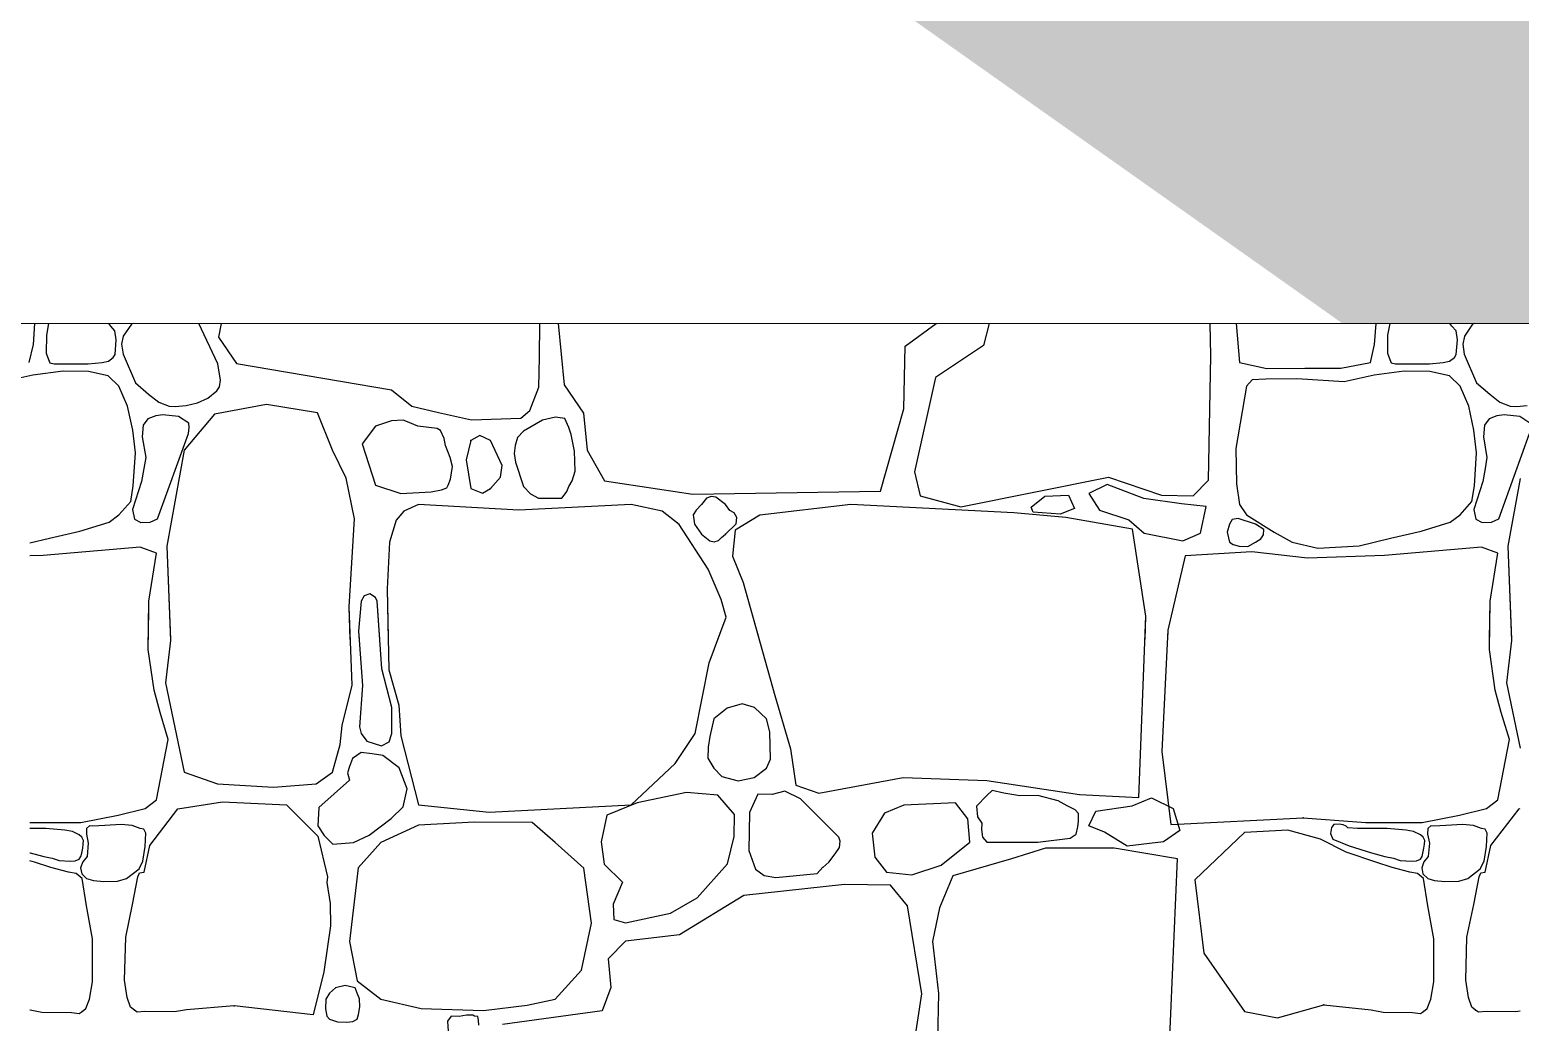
# Model space of a CAD drawing. Header units: feet. Extents: x -10410 to 374725, y -46422 to 88923.
# Drawn here: x 303262 to 304263, y -769 to -103 of the extents above; entities that cross this region are included whole.
import ezdxf

# ---------------------------------------------------------------- set-up
doc = ezdxf.new("R2010")
doc.units = ezdxf.units.FT
doc.header["$MEASUREMENT"] = 0
doc.layers.add('Конструктив - Перекрытия_Ном._пера__1', color=7, linetype='Continuous', lineweight=20)
doc.layers.add('Конструктив - Перекрытия_Ном._пера__120', color=7, linetype='Continuous', lineweight=5)
doc.layers.add('Конструктив - Стены Несущие_Ном._пера__87', color=7, linetype='Continuous', lineweight=25, true_color=0x6a6a6a)

# ---------------------------------------------------------------- blocks, each defined once
blk = doc.blocks.new('*X138')
at = {"layer": 'Конструктив - Стены Несущие_Ном._пера__87', "linetype": 'Continuous'}
for p, q in [((303264.9, -314.2), (303265.9, -300)), ((303275.1, -300), (303273.6, -307.8)), ((303316.8, -301.9), (303315.4, -300)), ((303331.8, -300), (303330.6, -300.4)), ((303388.6, -327.1), (303375.9, -300)), ((303390.9, -300), (303389, -309.1)), ((303604.4, -322.6), (303604.7, -300)), ((303616.9, -300), (303621.1, -341.1)), ((303849.9, -315.3), (303870.7, -300)), ((303906.2, -300), (303902.5, -314.8)), ((304055, -321.7), (304054.6, -300)), ((304072, -300), (304074.3, -326.2)), ((304164.9, -314.2), (304165.9, -300)), ((304175.1, -300), (304173.6, -307.8)), ((304216.8, -301.9), (304215.4, -300)), ((304231.8, -300), (304230.6, -300.4)), ((303273.6, -307.8), (303273.5, -319.9)), ((303319.5, -305), (303316.8, -301.9)), ((303320.4, -311), (303319.5, -305)), ((303325.2, -308.5), (303324, -314)), ((303330.6, -300.4), (303325.2, -308.5)), ((303389, -309.1), (303401.2, -326.9)), ((304173.6, -307.8), (304173.5, -319.9)), ((304219.5, -305), (304216.8, -301.9)), ((304220.4, -311), (304219.5, -305)), ((304225.2, -308.5), (304224, -314)), ((304230.6, -300.4), (304225.2, -308.5)), ((303262.1, -326.2), (303264.9, -314.2)), ((303273.5, -319.9), (303275, -324.1)), ((303319.7, -320.8), (303320.4, -311)), ((303324, -314), (303325, -320.6)), ((303849, -357.2), (303849.9, -315.3)), ((303902.5, -314.8), (303870.3, -336.3)), ((304162.1, -326.2), (304164.9, -314.2)), ((304173.5, -319.9), (304175, -324.1)), ((304219.7, -320.8), (304220.4, -311)), ((304224, -314), (304225, -320.6)), ((303275, -324.1), (303276, -326.5)), ((303276, -326.5), (303278.9, -327.1)), ((303278.9, -327.1), (303301.6, -327.1)), ((303301.6, -327.1), (303310.9, -326.3)), ((303310.9, -326.3), (303315.2, -325.2)), ((303315.2, -325.2), (303318.4, -322.8)), ((303318.4, -322.8), (303319.7, -320.8)), ((303325, -320.6), (303333.3, -339.8)), ((303390.4, -338), (303388.6, -327.1)), ((303401.2, -326.9), (303505.2, -344.6)), ((303604, -342.8), (303604.4, -322.6)), ((304053.5, -405.2), (304055, -321.7)), ((304074.3, -326.2), (304092.6, -330.3)), ((304092.6, -330.3), (304118, -330)), ((304118, -330), (304142.1, -329.9)), ((304142.1, -329.9), (304162.1, -326.2)), ((304175, -324.1), (304176, -326.5)), ((304176, -326.5), (304178.9, -327.1)), ((304178.9, -327.1), (304201.6, -327.1)), ((304201.6, -327.1), (304210.9, -326.3)), ((304210.9, -326.3), (304215.2, -325.2)), ((304215.2, -325.2), (304218.4, -322.8)), ((304218.4, -322.8), (304219.7, -320.8)), ((304225, -320.6), (304233.3, -339.8)), ((303264.5, -334.7), (303244.4, -339.1)), ((303284.8, -331.9), (303264.5, -334.7)), ((303301.9, -332.2), (303284.8, -331.9)), ((303315.1, -335.1), (303301.9, -332.2)), ((303322.2, -342), (303315.1, -335.1)), ((303333.3, -339.8), (303342.1, -347.4)), ((303389.8, -342.6), (303390.4, -338)), ((303870.3, -336.3), (303856.1, -399.5)), ((304082.8, -337.8), (304079, -342)), ((304091.8, -337.4), (304082.8, -337.8)), ((304112.7, -337.1), (304091.8, -337.4)), ((304144.4, -339.1), (304112.7, -337.1)), ((304164.5, -334.7), (304144.4, -339.1)), ((304184.8, -331.9), (304164.5, -334.7)), ((304201.9, -332.2), (304184.8, -331.9)), ((304215.1, -335.1), (304201.9, -332.2)), ((304222.2, -342), (304215.1, -335.1)), ((304233.3, -339.8), (304242.1, -347.4)), ((303328.1, -355.6), (303322.2, -342)), ((303342.1, -347.4), (303349, -352.8)), ((303382, -350.2), (303388, -345.3)), ((303388, -345.3), (303389.8, -342.6)), ((303505.2, -344.6), (303518.9, -355.6)), ((303597.9, -358.5), (303604, -342.8)), ((303621.1, -341.1), (303634, -360.1)), ((304079, -342), (304071.8, -383.8)), ((304228.1, -355.6), (304222.2, -342)), ((304242.1, -347.4), (304249, -352.8)), ((303331.5, -371.6), (303328.1, -355.6)), ((303349, -352.8), (303355.9, -355.4)), ((303355.9, -355.4), (303360, -355.7)), ((303360, -355.7), (303367.3, -355.1)), ((303367.3, -355.1), (303374.9, -353.3)), ((303374.9, -353.3), (303382, -350.2)), ((303421.2, -354.4), (303386.5, -360.9)), ((303455.4, -359.9), (303421.2, -354.4)), ((303465.6, -385.1), (303455.4, -359.9)), ((303518.9, -355.6), (303536.7, -359.7)), ((303536.7, -359.7), (303558.8, -364.7)), ((303591.9, -363.6), (303597.9, -358.5)), ((303833.4, -412.6), (303849, -357.2)), ((304231.5, -371.6), (304228.1, -355.6)), ((304249, -352.8), (304255.9, -355.4)), ((304255.9, -355.4), (304260, -355.7)), ((304260, -355.7), (304267.3, -355.1)), ((303338.6, -368.3), (303337.9, -376)), ((303341.7, -364), (303338.6, -368.3)), ((303347, -361.9), (303341.7, -364)), ((303351.7, -361.2), (303347, -361.9)), ((303362.3, -362.4), (303351.7, -361.2)), ((303369.1, -366.9), (303362.3, -362.4)), ((303386.5, -360.9), (303366, -385.1)), ((303368.9, -373.9), (303369.3, -369.7)), ((303369.3, -369.7), (303369.1, -366.9)), ((303494.5, -369), (303485.4, -380.7)), ((303505.1, -365.4), (303494.5, -369)), ((303513.1, -364.8), (303505.1, -365.4)), ((303514.8, -365.6), (303513.1, -364.8)), ((303522.8, -369), (303514.8, -365.6)), ((303535.7, -370.5), (303522.8, -369)), ((303558.8, -364.7), (303591.9, -363.6)), ((303606.6, -364.8), (303593.8, -372.3)), ((303615.3, -362.8), (303606.6, -364.8)), ((303621.5, -363.7), (303615.3, -362.8)), ((303624.1, -369.8), (303621.5, -363.7)), ((303625.8, -374.4), (303624.1, -369.8)), ((303634, -360.1), (303636.4, -385.1)), ((304238.6, -368.3), (304237.9, -376)), ((304241.7, -364), (304238.6, -368.3)), ((304247, -361.9), (304241.7, -364)), ((304251.7, -361.2), (304247, -361.9)), ((304262.3, -362.4), (304251.7, -361.2)), ((304269.1, -366.9), (304262.3, -362.4)), ((303333.3, -386.8), (303331.5, -371.6)), ((303337.9, -376), (303340.2, -390)), ((303348.2, -431), (303368.9, -373.9)), ((303538.1, -371.8), (303535.7, -370.5)), ((303540.5, -377.2), (303538.1, -371.8)), ((303541.3, -381.9), (303540.5, -377.2)), ((303558.4, -378.5), (303555.2, -391.6)), ((303564.5, -375.2), (303558.4, -378.5)), ((303571.6, -378.5), (303564.5, -375.2)), ((303579.5, -395.3), (303571.6, -378.5)), ((303589.8, -376.5), (303588.2, -381.9)), ((303593.8, -372.3), (303589.8, -376.5)), ((303627.9, -385.7), (303625.8, -374.4)), ((304233.3, -386.8), (304231.5, -371.6)), ((304237.9, -376), (304240.2, -390)), ((304248.2, -431), (304268.9, -373.9)), ((303331.8, -408.9), (303333.3, -386.8)), ((303340.2, -390), (303339, -397.4)), ((303366, -385.1), (303354.3, -449.5)), ((303474.7, -403.7), (303465.6, -385.1)), ((303485.4, -380.7), (303494.5, -408.4)), ((303544.5, -390), (303541.3, -381.9)), ((303546, -396), (303544.5, -390)), ((303588.2, -381.9), (303587.4, -387.2)), ((303587.4, -387.2), (303588.4, -393.1)), ((303628.5, -399), (303627.9, -385.7)), ((303636.4, -385.1), (303648.1, -405.5)), ((304071.8, -383.8), (304072.1, -407.6)), ((304231.8, -408.9), (304233.3, -386.8)), ((304240.2, -390), (304239, -397.4)), ((303339, -397.4), (303337.5, -406)), ((303544.7, -404.4), (303546, -396)), ((303555.2, -391.6), (303558.4, -410.7)), ((303578.2, -403.2), (303579.5, -395.3)), ((303588.4, -393.1), (303593.8, -409.4)), ((303626.3, -405.6), (303628.5, -399)), ((303856.1, -399.5), (303859.9, -415.6)), ((304239, -397.4), (304237.5, -406)), ((303330.2, -419.4), (303331.8, -408.9)), ((303337.5, -406), (303331.4, -424.8)), ((303480.4, -431), (303474.7, -403.7)), ((303494.5, -408.4), (303511.4, -414.1)), ((303542.3, -410.3), (303543.3, -408.4)), ((303543.3, -408.4), (303544.7, -404.4)), ((303571.6, -410.7), (303578.2, -403.2)), ((303593.8, -409.4), (303598.5, -414.4)), ((303622.8, -412.7), (303624.1, -409.4)), ((303624.1, -409.4), (303626.3, -405.6)), ((303648.1, -405.5), (303707.3, -414.6)), ((303887.1, -423), (303986.2, -403.2)), ((303985.3, -408), (303973.2, -414.1)), ((304010, -417.4), (303985.3, -408)), ((303986.2, -403.2), (304021.8, -415.1)), ((304043.1, -415.6), (304053.5, -405.2)), ((304072.1, -407.6), (304074.1, -421.5)), ((304230.2, -419.4), (304231.8, -408.9)), ((304237.5, -406), (304231.4, -424.8)), ((304262.6, -404.1), (304254.3, -449.5)), ((303322.2, -428.4), (303330.2, -419.4)), ((303511.4, -414.1), (303531.7, -412.9)), ((303531.7, -412.9), (303538.8, -411.6)), ((303538.8, -411.6), (303542.3, -410.3)), ((303558.4, -410.7), (303566.3, -413.9)), ((303566.3, -413.9), (303571.6, -410.7)), ((303598.5, -414.4), (303603.7, -417.2)), ((303603.7, -417.2), (303611.1, -417.3)), ((303611.1, -417.3), (303619.4, -417.1)), ((303619.4, -417.1), (303621.1, -415.1)), ((303621.1, -415.1), (303622.8, -412.7)), ((303707.3, -414.6), (303833.4, -412.6)), ((303716.6, -417.3), (303713.2, -421.5)), ((303719.7, -416), (303716.6, -417.3)), ((303722.9, -416.6), (303719.7, -416)), ((303729.3, -421.5), (303722.9, -416.6)), ((303859.9, -415.6), (303887.1, -423)), ((303934.3, -423.3), (303943.5, -415.9)), ((303943.5, -415.9), (303959.4, -415.3)), ((303959.4, -415.3), (303963.5, -424.1)), ((303973.2, -414.1), (303980.3, -425.3)), ((304035.3, -420.9), (304010, -417.4)), ((304021.8, -415.1), (304043.1, -415.6)), ((304222.2, -428.4), (304230.2, -419.4)), ((303315.6, -433.2), (303322.2, -428.4)), ((303331.4, -424.8), (303332.7, -431.2)), ((303513.4, -426), (303508.2, -432)), ((303523.3, -421.5), (303513.4, -426)), ((303590.6, -425.3), (303523.3, -421.5)), ((303666.1, -421.5), (303590.6, -425.3)), ((303686.7, -426), (303666.1, -421.5)), ((303698.1, -434.9), (303686.7, -426)), ((303709.6, -425.2), (303707.5, -428.5)), ((303707.5, -428.5), (303708.6, -434.7)), ((303713.2, -421.5), (303709.6, -425.2)), ((303732.1, -425.5), (303729.3, -421.5)), ((303735, -427), (303732.1, -425.5)), ((303736.9, -430.2), (303735, -427)), ((303752.4, -428.7), (303735.8, -438.6)), ((303813.5, -421.5), (303752.4, -428.7)), ((303922.8, -427), (303813.5, -421.5)), ((303957.7, -430.2), (303922.8, -427)), ((303935.8, -426.5), (303934.3, -423.3)), ((303953.8, -428), (303935.8, -426.5)), ((303963.5, -424.1), (303953.8, -428)), ((303980.3, -425.3), (304000, -431.8)), ((304051.8, -422.7), (304035.3, -420.9)), ((304048, -440.6), (304051.8, -422.7)), ((304074.1, -421.5), (304079, -428.4)), ((304079, -428.4), (304097.4, -440)), ((304215.6, -433.2), (304222.2, -428.4)), ((304231.4, -424.8), (304232.7, -431.2)), ((303275.6, -444), (303296.1, -439.4)), ((303296.1, -439.4), (303315.6, -433.2)), ((303332.7, -431.2), (303337, -433.5)), ((303337, -433.5), (303343.2, -433.2)), ((303343.2, -433.2), (303348.2, -431)), ((303476.7, -490.2), (303480.4, -431)), ((303508.2, -432), (303503.9, -446.8)), ((303717.7, -464.9), (303698.1, -434.9)), ((303708.6, -434.7), (303713.2, -441.4)), ((303729.3, -441.4), (303736.4, -434.5)), ((303735.8, -438.6), (303734, -456.2)), ((303736.4, -434.5), (303736.9, -430.2)), ((304002.5, -438.1), (303957.7, -430.2)), ((304000, -431.8), (304010.3, -440.6)), ((304011.4, -496.4), (304002.5, -438.1)), ((304067.5, -434.6), (304065.9, -440.1)), ((304069.2, -431.5), (304067.5, -434.6)), ((304073.3, -430.8), (304069.2, -431.5)), ((304084.9, -434.6), (304073.3, -430.8)), ((304090.6, -438.2), (304084.9, -434.6)), ((304090.3, -441.8), (304090.6, -438.2)), ((304097.4, -440), (304109.6, -446.7)), ((304175.6, -444), (304196.1, -439.4)), ((304196.1, -439.4), (304215.6, -433.2)), ((304232.7, -431.2), (304237, -433.5)), ((304237, -433.5), (304243.2, -433.2)), ((304243.2, -433.2), (304248.2, -431)), ((303262.5, -447.2), (303275.6, -444)), ((303336.6, -450), (303271.4, -455.7)), ((303347.5, -454.1), (303336.6, -450)), ((303354.3, -449.5), (303356.8, -512.7)), ((303503.9, -446.8), (303502.2, -478)), ((303713.2, -441.4), (303718.8, -445.8)), ((303718.8, -445.8), (303721.7, -446.6)), ((303721.7, -446.6), (303724.6, -445.7)), ((303724.6, -445.7), (303726.6, -443.6)), ((303726.6, -443.6), (303729.3, -441.4)), ((304010.3, -440.6), (304036.2, -445.9)), ((304036.2, -445.9), (304048, -440.6)), ((304065.9, -440.1), (304067.5, -446.7)), ((304067.5, -446.7), (304070, -448.4)), ((304070, -448.4), (304074, -449.4)), ((304074, -449.4), (304079.9, -449.7)), ((304079.9, -449.7), (304084.9, -446.7)), ((304084.9, -446.7), (304088.6, -444.6)), ((304088.6, -444.6), (304090.3, -441.8)), ((304109.6, -446.7), (304126.7, -450.7)), ((304126.7, -450.7), (304154.6, -449.1)), ((304154.6, -449.1), (304175.6, -444)), ((304236.6, -450), (304171.4, -455.7)), ((304247.5, -454.1), (304236.6, -450)), ((304254.3, -449.5), (304256.8, -512.7)), ((303271.4, -455.7), (303262.5, -456)), ((303342.4, -486.2), (303347.5, -454.1)), ((303734, -456.2), (303741.1, -473.8)), ((304037.7, -456), (304026.1, -505.7)), ((304082.5, -453.2), (304037.7, -456)), ((304119.9, -457.4), (304082.5, -453.2)), ((304171.4, -455.7), (304119.9, -457.4)), ((304242.4, -486.2), (304247.5, -454.1)), ((303726.4, -485.2), (303717.7, -464.9)), ((303502.2, -478), (303503.4, -532.3)), ((303741.1, -473.8), (303762.5, -549.6)), ((303341.9, -518.7), (303342.4, -486.2)), ((303484.9, -486.2), (303483, -506.4)), ((303486.8, -482.7), (303484.9, -486.2)), ((303490.7, -481.3), (303486.8, -482.7)), ((303494.5, -483.8), (303490.7, -481.3)), ((303495.5, -486.2), (303494.5, -483.8)), ((303498.7, -531.6), (303495.5, -486.2)), ((303729.8, -497.1), (303726.4, -485.2)), ((304241.9, -518.7), (304242.4, -486.2)), ((303478.7, -542.7), (303476.7, -490.2)), ((303718.4, -527.6), (303729.8, -497.1)), ((304006.7, -618), (304011.4, -496.4)), ((303483, -506.4), (303485.8, -542.9)), ((304026.1, -505.7), (304022.2, -587.1)), ((303345.8, -545.9), (303341.9, -518.7)), ((303356.8, -512.7), (303353.4, -541.2)), ((304245.8, -545.9), (304241.9, -518.7)), ((304256.8, -512.7), (304253.4, -541.2)), ((303709, -575.1), (303718.4, -527.6)), ((303505.5, -557.7), (303498.7, -531.6)), ((303503.4, -532.3), (303510.1, -556)), ((303349.9, -561.1), (303345.8, -545.9)), ((303353.4, -541.2), (303366, -601.1)), ((303472, -569.7), (303478.7, -542.7)), ((303485.8, -542.9), (303483.6, -570.5)), ((303762.5, -549.6), (303772.9, -585.3)), ((304249.9, -561.1), (304245.8, -545.9)), ((304253.4, -541.2), (304262.6, -584.9)), ((303505.3, -575.1), (303505.5, -557.7)), ((303510.1, -556), (303511.4, -576.6)), ((303730.3, -558.1), (303721.5, -565.3)), ((303740.5, -555.2), (303730.3, -558.1)), ((303748.8, -557.7), (303740.5, -555.2)), ((303756.8, -565.3), (303748.8, -557.7)), ((303355.3, -579.1), (303349.9, -561.1)), ((303470.8, -582.5), (303472, -569.7)), ((303721.5, -565.3), (303718.7, -577)), ((303759.1, -573.9), (303756.8, -565.3)), ((304255.3, -579.1), (304249.9, -561.1)), ((303347.5, -619.5), (303355.3, -579.1)), ((303483.6, -570.5), (303484.9, -575.1)), ((303484.9, -575.1), (303488.6, -580.2)), ((303503.6, -580.7), (303505.3, -575.1)), ((303511.4, -576.6), (303523.3, -622.9)), ((303695.6, -595.2), (303709, -575.1)), ((303718.7, -577), (303717.6, -584.2)), ((303759.3, -583.2), (303759.1, -573.9)), ((304247.5, -619.5), (304255.3, -579.1)), ((303465.6, -601.1), (303470.8, -582.5)), ((303484.9, -587.8), (303478.9, -591.8)), ((303492.3, -588.7), (303484.9, -587.8)), ((303488.6, -580.2), (303498.5, -583.3)), ((303499.3, -589.8), (303492.3, -588.7)), ((303498.5, -583.3), (303503.6, -580.7)), ((303510.3, -598.1), (303499.3, -589.8)), ((303717.6, -584.2), (303717.5, -591.7)), ((303759.4, -592.2), (303759.3, -583.2)), ((303772.9, -585.3), (303776.4, -609.8)), ((304022.2, -587.1), (304028.2, -636.1)), ((303477, -597.2), (303475.6, -601.4)), ((303478.9, -591.8), (303477, -597.2)), ((303515.7, -612.1), (303510.3, -598.1)), ((303666.1, -622.9), (303695.6, -595.2)), ((303717.5, -591.7), (303721.5, -598.4)), ((303721.5, -598.4), (303726.8, -604)), ((303748.5, -604.7), (303756.8, -598.4)), ((303756.8, -598.4), (303759.4, -592.2)), ((303366, -601.1), (303388.3, -608.8)), ((303388.3, -608.8), (303425.9, -611)), ((303425.9, -611), (303454.7, -608.8)), ((303454.7, -608.8), (303465.6, -601.1)), ((303477, -606.3), (303456.3, -624.8)), ((303475.6, -601.4), (303477, -606.3)), ((303726.8, -604), (303737.9, -606.8)), ((303737.9, -606.8), (303748.5, -604.7)), ((303776.4, -609.8), (303792, -615)), ((303792, -615), (303848.5, -604.6)), ((303848.5, -604.6), (303904.7, -606.6)), ((303904.7, -606.6), (303966.9, -616)), ((303339.9, -625.5), (303347.5, -619.5)), ((303512.9, -624.2), (303515.7, -612.1)), ((303703.1, -614.7), (303670.1, -621.7)), ((303724.1, -616.5), (303703.1, -614.7)), ((303735.3, -629.4), (303724.1, -616.5)), ((303750.9, -615.7), (303745.3, -628.1)), ((303760.6, -616.1), (303750.9, -615.7)), ((303769.2, -613.8), (303760.6, -616.1)), ((303779.6, -618.9), (303769.2, -613.8)), ((303805.4, -644.7), (303779.6, -618.9)), ((303904.7, -616.7), (303897.8, -623.9)), ((303908.2, -613.3), (303904.7, -616.7)), ((303916.1, -615.2), (303908.2, -613.3)), ((303926.7, -616.9), (303916.1, -615.2)), ((303938.9, -616.7), (303926.7, -616.9)), ((303952.6, -620.3), (303938.9, -616.7)), ((303966.9, -616), (304006.7, -618)), ((304002.1, -623.6), (304015.1, -618.2)), ((304015.1, -618.2), (304029.6, -625.4)), ((304239.9, -625.5), (304247.5, -619.5)), ((303296.8, -634.8), (303321.8, -629.8)), ((303321.8, -629.8), (303339.9, -625.5)), ((303342.9, -650.3), (303361.8, -625.6)), ((303361.8, -625.6), (303391.7, -620.9)), ((303391.7, -620.9), (303434.8, -622.9)), ((303434.8, -622.9), (303455.8, -643.9)), ((303456.3, -624.8), (303455.7, -637)), ((303504.9, -632), (303512.9, -624.2)), ((303523.3, -622.9), (303570.6, -627.9)), ((303570.6, -627.9), (303666.1, -622.9)), ((303649.6, -629.8), (303645.8, -647.8)), ((303670.1, -621.7), (303649.6, -629.8)), ((303735, -644.2), (303735.3, -629.4)), ((303745.3, -628.1), (303744.9, -653.6)), ((303836.1, -628.6), (303827.8, -642)), ((303849, -623.2), (303836.1, -628.6)), ((303883.6, -621.7), (303849, -623.2)), ((303891.8, -632.3), (303883.6, -621.7)), ((303897.8, -623.9), (303898.4, -631)), ((303958.5, -623.6), (303952.6, -620.3)), ((303964, -626.4), (303958.5, -623.6)), ((303966.1, -628.7), (303964, -626.4)), ((303966.2, -633.8), (303966.1, -628.7)), ((303973.2, -637), (303977.9, -627.2)), ((303977.9, -627.2), (304002.1, -623.6)), ((304029.6, -625.4), (304034.2, -640.2)), ((304196.8, -634.8), (304221.8, -629.8)), ((304221.8, -629.8), (304239.9, -625.5)), ((304242.9, -650.3), (304261.8, -625.6)), ((304261.8, -625.6), (304262.6, -625.5)), ((303262.5, -634.8), (303296.8, -634.8)), ((303273.2, -638.9), (303262.5, -638.9)), ((303286, -640), (303273.2, -638.9)), ((303291, -640.8), (303286, -640)), ((303300.6, -638.9), (303300.4, -642.6)), ((303302.5, -637.1), (303300.6, -638.9)), ((303304.7, -637.3), (303302.5, -637.1)), ((303312.7, -636.7), (303304.7, -637.3)), ((303323.8, -636.2), (303312.7, -636.7)), ((303331.2, -636.9), (303323.8, -636.2)), ((303336.6, -638.9), (303331.2, -636.9)), ((303339, -639.2), (303336.6, -638.9)), ((303340.3, -641.9), (303339, -639.2)), ((303455.7, -637), (303460, -643.6)), ((303490.2, -643.3), (303504.9, -632)), ((303523.3, -636.5), (303498, -648.2)), ((303560.9, -634.6), (303523.3, -636.5)), ((303599.5, -634.8), (303560.9, -634.6)), ((303614.9, -648.2), (303599.5, -634.8)), ((303893.2, -647.9), (303891.8, -632.3)), ((303898.4, -631), (303901.2, -635.2)), ((303901.2, -635.2), (303901.1, -639.5)), ((303901.1, -639.5), (303901.7, -644.6)), ((303964.5, -642.6), (303965.7, -637.8)), ((303965.7, -637.8), (303966.2, -633.8)), ((303983.7, -641.3), (303973.2, -637)), ((304028.2, -636.1), (304116.9, -631.6)), ((304106.7, -640), (304077.6, -641.6)), ((304128.5, -645.9), (304106.7, -640)), ((304116.9, -631.6), (304159, -634.8)), ((304135.9, -638.2), (304135.2, -642.1)), ((304137.6, -636.1), (304135.9, -638.2)), ((304141.2, -635.8), (304137.6, -636.1)), ((304143.8, -636.3), (304141.2, -635.8)), ((304145.8, -637.2), (304143.8, -636.3)), ((304146.8, -638.4), (304145.8, -637.2)), ((304153.3, -638.9), (304146.8, -638.4)), ((304173.2, -638.9), (304153.3, -638.9)), ((304159, -634.8), (304196.8, -634.8)), ((304186, -640), (304173.2, -638.9)), ((304191, -640.8), (304186, -640)), ((304200.6, -638.9), (304200.4, -642.6)), ((304202.5, -637.1), (304200.6, -638.9)), ((304204.7, -637.3), (304202.5, -637.1)), ((304212.7, -636.7), (304204.7, -637.3)), ((304223.8, -636.2), (304212.7, -636.7)), ((304231.2, -636.9), (304223.8, -636.2)), ((304236.6, -638.9), (304231.2, -636.9)), ((304239, -639.2), (304236.6, -638.9)), ((304240.3, -641.9), (304239, -639.2)), ((303295.6, -643), (303291, -640.8)), ((303297.4, -644.7), (303295.6, -643)), ((303298.5, -646.9), (303297.4, -644.7)), ((303298, -652.1), (303298.3, -649.4)), ((303298.3, -649.4), (303298.5, -646.9)), ((303300.4, -642.6), (303301.6, -648.7)), ((303301.6, -648.7), (303300.9, -657.7)), ((303339.9, -650.8), (303340.3, -641.9)), ((303455.8, -643.9), (303462.2, -671.3)), ((303460, -643.6), (303465.9, -649.3)), ((303465.9, -649.3), (303479.7, -648.2)), ((303479.7, -648.2), (303490.2, -643.3)), ((303498, -648.2), (303482.9, -665.3)), ((303634.2, -665.5), (303614.9, -648.2)), ((303645.8, -647.8), (303647.8, -662.8)), ((303730.7, -662.6), (303735, -644.2)), ((303806.3, -647.3), (303805.4, -644.7)), ((303805.7, -651.6), (303806.3, -647.3)), ((303827.8, -642), (303829.4, -658.1)), ((303874, -663.3), (303893.2, -647.9)), ((303901.7, -644.6), (303904.7, -647.9)), ((303904.7, -647.9), (303938.9, -647.9)), ((303938.9, -647.9), (303960.6, -645.3)), ((303960.6, -645.3), (303964.5, -642.6)), ((303998.9, -650.7), (303983.7, -641.3)), ((304023.1, -647.8), (303998.9, -650.7)), ((304034.2, -640.2), (304023.1, -647.8)), ((304077.6, -641.6), (304044.3, -673.3)), ((304145.7, -654.7), (304128.5, -645.9)), ((304135.2, -642.1), (304136.9, -645.9)), ((304136.9, -645.9), (304147.7, -650.4)), ((304195.6, -643), (304191, -640.8)), ((304197.4, -644.7), (304195.6, -643)), ((304198.5, -646.9), (304197.4, -644.7)), ((304198, -652.1), (304198.3, -649.4)), ((304198.3, -649.4), (304198.5, -646.9)), ((304200.4, -642.6), (304201.6, -648.7)), ((304201.6, -648.7), (304200.9, -657.7)), ((304239.9, -650.8), (304240.3, -641.9)), ((303262.5, -655.1), (303262.7, -655.2)), ((303262.7, -655.2), (303271.8, -657.7)), ((303271.8, -657.7), (303277.5, -658.7)), ((303277.5, -658.7), (303282.1, -660.2)), ((303293, -660.6), (303295.6, -659.3)), ((303295.6, -659.3), (303296.8, -657.7)), ((303296.8, -657.7), (303297.3, -655.4)), ((303297.3, -655.4), (303298, -652.1)), ((303300.9, -657.7), (303298, -661.1)), ((303338.3, -660.8), (303339.9, -650.8)), ((303339.1, -668.2), (303342.9, -650.3)), ((303744.9, -653.6), (303749.5, -666.1)), ((303798.7, -661.3), (303802.8, -655.7)), ((303802.8, -655.7), (303805.7, -651.6)), ((303829.4, -658.1), (303837.3, -668.2)), ((303921.3, -659.1), (303897.3, -666)), ((303944.1, -652.1), (303921.3, -659.1)), ((303967.1, -652.1), (303944.1, -652.1)), ((303990.1, -652.1), (303967.1, -652.1)), ((304032.7, -659.2), (303990.1, -652.1)), ((304027, -788.8), (304032.7, -659.2)), ((304165.7, -661.5), (304145.7, -654.7)), ((304147.7, -650.4), (304162.7, -655.2)), ((304162.7, -655.2), (304171.8, -657.7)), ((304171.8, -657.7), (304177.5, -658.7)), ((304177.5, -658.7), (304182.1, -660.2)), ((304193, -660.6), (304195.6, -659.3)), ((304195.6, -659.3), (304196.8, -657.7)), ((304196.8, -657.7), (304197.3, -655.4)), ((304197.3, -655.4), (304198, -652.1)), ((304200.9, -657.7), (304198, -661.1)), ((304238.3, -660.8), (304239.9, -650.8)), ((304239.1, -668.2), (304242.9, -650.3)), ((303265.7, -661.5), (303262.5, -660.4)), ((303276.6, -664.9), (303265.7, -661.5)), ((303288.5, -668), (303276.6, -664.9)), ((303282.1, -660.2), (303289.6, -660.8)), ((303293.6, -669), (303288.5, -668)), ((303289.6, -660.8), (303293, -660.6)), ((303297.6, -672.3), (303293.6, -669)), ((303298, -661.1), (303296.5, -665.1)), ((303296.5, -665.1), (303297.3, -669.3)), ((303297.3, -669.3), (303300.6, -672.3)), ((303327.4, -672.3), (303335.8, -665.8)), ((303335, -671.3), (303336.1, -668.5)), ((303335.8, -665.8), (303338.3, -660.8)), ((303336.1, -668.5), (303339.1, -668.2)), ((303482.9, -665.3), (303476.9, -714.6)), ((303639.4, -702.4), (303634.2, -665.5)), ((303647.8, -662.8), (303660.2, -674.9)), ((303710.3, -685.3), (303730.7, -662.6)), ((303749.5, -666.1), (303755.2, -670.3)), ((303763, -671.7), (303790.8, -669.1)), ((303790.8, -669.1), (303794.6, -664.8)), ((303794.5, -665), (303798.7, -661.3)), ((303837.3, -668.2), (303854.4, -670)), ((303854.4, -670), (303874, -663.3)), ((303897.3, -666), (303881.9, -670.6)), ((304176.6, -664.9), (304165.7, -661.5)), ((304188.5, -668), (304176.6, -664.9)), ((304182.1, -660.2), (304189.6, -660.8)), ((304193.6, -669), (304188.5, -668)), ((304189.6, -660.8), (304193, -660.6)), ((304197.6, -672.3), (304193.6, -669)), ((304198, -661.1), (304196.5, -665.1)), ((304196.5, -665.1), (304197.3, -669.3)), ((304197.3, -669.3), (304200.6, -672.3)), ((304227.4, -672.3), (304235.8, -665.8)), ((304235, -671.3), (304236.1, -668.5)), ((304235.8, -665.8), (304238.3, -660.8)), ((304236.1, -668.5), (304239.1, -668.2)), ((303300.6, -690.7), (303297.6, -672.3)), ((303300.6, -672.3), (303305.1, -673.6)), ((303305.1, -673.6), (303312.1, -674.3)), ((303312.1, -674.3), (303321.3, -674.2)), ((303321.3, -674.2), (303327.4, -672.3)), ((303331.4, -689.7), (303335, -671.3)), ((303462.2, -671.3), (303461.7, -675.1)), ((303461.7, -675.1), (303464.1, -689.2)), ((303660.2, -674.9), (303654, -689.5)), ((303809.1, -676.4), (303741.7, -683.8)), ((303755.2, -670.3), (303763, -671.7)), ((303840, -676.9), (303809.1, -676.4)), ((303851.4, -690.7), (303840, -676.9)), ((303881.9, -670.6), (303872.8, -692.1)), ((304044.3, -673.3), (304050.2, -722.4)), ((304200.6, -690.7), (304197.6, -672.3)), ((304200.6, -672.3), (304205.1, -673.6)), ((304205.1, -673.6), (304212.1, -674.3)), ((304212.1, -674.3), (304221.3, -674.2)), ((304221.3, -674.2), (304227.4, -672.3)), ((304231.4, -689.7), (304235, -671.3)), ((303326.8, -711.6), (303331.4, -689.7)), ((303464.1, -689.2), (303464.3, -704)), ((303654, -689.5), (303654.3, -699.9)), ((303692.4, -695.5), (303710.3, -685.3)), ((303741.7, -683.8), (303698.4, -710.1)), ((304226.8, -711.6), (304231.4, -689.7)), ((303304.6, -712.8), (303300.6, -690.7)), ((303654.3, -699.9), (303662.2, -702.2)), ((303662.2, -702.2), (303692.4, -695.5)), ((303861.1, -749.7), (303851.4, -690.7)), ((303872.8, -692.1), (303868.3, -714.7)), ((304204.6, -712.8), (304200.6, -690.7)), ((303464.3, -704), (303459.7, -734.9)), ((303632.7, -733.9), (303639.4, -702.4)), ((303304.6, -741.7), (303304.6, -712.8)), ((303326.1, -740.5), (303326.8, -711.6)), ((303476.9, -714.6), (303482.1, -741.1)), ((303662.2, -714.3), (303650.6, -726.2)), ((303698.4, -710.1), (303662.2, -714.3)), ((303868.3, -714.7), (303872.2, -749.6)), ((304204.6, -741.7), (304204.6, -712.8)), ((304226.1, -740.5), (304226.8, -711.6)), ((303650.6, -726.2), (303652.3, -745.5)), ((304050.2, -722.4), (304077.6, -761.6)), ((303459.7, -734.9), (303452.5, -763.9)), ((303614.9, -753.2), (303632.7, -733.9)), ((303302.6, -753.3), (303304.6, -741.7)), ((303327.8, -752.2), (303326.1, -740.5)), ((303463.6, -749.2), (303461.2, -753.3)), ((303467.5, -745.6), (303463.6, -749.2)), ((303474.1, -744.1), (303467.5, -745.6)), ((303480.8, -745.7), (303474.1, -744.1)), ((303482.1, -749.2), (303480.8, -745.7)), ((303482.1, -741.1), (303498, -753.2)), ((303483.7, -753.1), (303482.1, -749.2)), ((303652.3, -745.5), (303646.6, -761.1)), ((303852.4, -806.2), (303861.1, -749.7)), ((303872.2, -749.6), (303871.2, -798)), ((304202.6, -753.3), (304204.6, -741.7)), ((304227.8, -752.2), (304226.1, -740.5)), ((303297.6, -761.6), (303300.1, -759.6)), ((303300.1, -759.6), (303302.6, -753.3)), ((303330.1, -758.6), (303327.8, -752.2)), ((303332.6, -760.6), (303330.1, -758.6)), ((303399.6, -757.8), (303367.6, -760.5)), ((303452.5, -763.9), (303399.6, -757.8)), ((303461.2, -753.3), (303460.8, -759.7)), ((303460.8, -759.7), (303461.7, -764.6)), ((303483.1, -763.5), (303483.9, -758.4)), ((303483.9, -758.4), (303483.7, -753.1)), ((303498, -753.2), (303525, -759.6)), ((303525, -759.6), (303566.9, -760.9)), ((303566.9, -760.9), (303596.3, -757.4)), ((303596.3, -757.4), (303614.9, -753.2)), ((304099.8, -765.8), (304130.7, -757)), ((304130.7, -757), (304162.6, -760.5)), ((304197.6, -761.6), (304200.1, -759.6)), ((304200.1, -759.6), (304202.6, -753.3)), ((304230.1, -758.6), (304227.8, -752.2)), ((304232.6, -760.6), (304230.1, -758.6)), ((303262.5, -760.5), (303262.6, -760.5)), ((303262.6, -760.5), (303270.6, -762)), ((303270.6, -762), (303290.4, -762.3)), ((303290.4, -762.3), (303295.6, -762.9)), ((303295.6, -762.9), (303297.6, -761.6)), ((303334.5, -762), (303332.6, -760.6)), ((303339.7, -761.6), (303334.5, -762)), ((303359.5, -761.7), (303339.7, -761.6)), ((303367.6, -760.5), (303359.5, -761.7)), ((303461.7, -764.6), (303463.6, -766.8)), ((303463.6, -766.8), (303468.9, -768.6)), ((303468.9, -768.6), (303475.2, -768.7)), ((303475.2, -768.7), (303479.2, -768.3)), ((303479.2, -768.3), (303482.1, -766.8)), ((303482.1, -766.8), (303483.1, -763.5)), ((303545.1, -764.6), (303542.8, -768)), ((303542.8, -768), (303543.1, -774.7)), ((303550.5, -765), (303545.1, -764.6)), ((303555.5, -764), (303550.5, -765)), ((303559.7, -764.1), (303555.5, -764)), ((303560.9, -764.6), (303559.7, -764.1)), ((303563, -764.9), (303560.9, -764.6)), ((303563.6, -767.3), (303563, -764.9)), ((303563.7, -770.7), (303563.6, -767.3)), ((303646.6, -761.1), (303579.7, -770.3)), ((304077.6, -761.6), (304099.8, -765.8)), ((304162.6, -760.5), (304170.6, -762)), ((304170.6, -762), (304190.4, -762.3)), ((304190.4, -762.3), (304195.6, -762.9)), ((304195.6, -762.9), (304197.6, -761.6)), ((304234.5, -762), (304232.6, -760.6)), ((304239.7, -761.6), (304234.5, -762)), ((304259.5, -761.7), (304239.7, -761.6)), ((304262.6, -761.3), (304259.5, -761.7))]:
    blk.add_line(p, q, dxfattribs=at)
for p in [(303558.4, -378.5), (303571.6, -410.7), (303729.3, -441.4), (304116.9, -631.6), (303399.6, -757.8), (304130.7, -757), (303297.6, -761.6), (303297.6, -761.6), (303332.6, -760.6), (303332.6, -760.6), (304197.6, -761.6), (304197.6, -761.6), (304232.6, -760.6), (304232.6, -760.6)]:
    blk.add_point(p, dxfattribs=at)
blk = doc.blocks.new('Штриховка_69', base_point=(0, 0))
at = {"layer": 'Конструктив - Стены Несущие_Ном._пера__87', "linetype": 'Continuous'}
blk.add_blockref('*X138', (0, 0), dxfattribs=at)
blk = doc.blocks.new('*X140')
at = {"layer": 'Конструктив - Стены Несущие_Ном._пера__87', "linetype": 'Continuous'}
for p, q in [((303264.9, -314.2), (303265.9, -300)), ((303275.1, -300), (303273.6, -307.8)), ((303316.8, -301.9), (303315.4, -300)), ((303331.8, -300), (303330.6, -300.4)), ((303388.6, -327.1), (303375.9, -300)), ((303390.9, -300), (303389, -309.1)), ((303604.4, -322.6), (303604.7, -300)), ((303616.9, -300), (303621.1, -341.1)), ((303849.9, -315.3), (303870.7, -300)), ((303906.2, -300), (303902.5, -314.8)), ((304055, -321.7), (304054.6, -300)), ((304072, -300), (304074.3, -326.2)), ((304164.9, -314.2), (304165.9, -300)), ((304175.1, -300), (304173.6, -307.8)), ((304216.8, -301.9), (304215.4, -300)), ((304231.8, -300), (304230.6, -300.4)), ((303273.6, -307.8), (303273.5, -319.9)), ((303319.5, -305), (303316.8, -301.9)), ((303320.4, -311), (303319.5, -305)), ((303325.2, -308.5), (303324, -314)), ((303330.6, -300.4), (303325.2, -308.5)), ((303389, -309.1), (303401.2, -326.9)), ((304173.6, -307.8), (304173.5, -319.9)), ((304219.5, -305), (304216.8, -301.9)), ((304220.4, -311), (304219.5, -305)), ((304225.2, -308.5), (304224, -314)), ((304230.6, -300.4), (304225.2, -308.5)), ((303262.1, -326.2), (303264.9, -314.2)), ((303273.5, -319.9), (303275, -324.1)), ((303319.7, -320.8), (303320.4, -311)), ((303324, -314), (303325, -320.6)), ((303849, -357.2), (303849.9, -315.3)), ((303902.5, -314.8), (303870.3, -336.3)), ((304162.1, -326.2), (304164.9, -314.2)), ((304173.5, -319.9), (304175, -324.1)), ((304219.7, -320.8), (304220.4, -311)), ((304224, -314), (304225, -320.6)), ((303275, -324.1), (303276, -326.5)), ((303276, -326.5), (303278.9, -327.1)), ((303278.9, -327.1), (303301.6, -327.1)), ((303301.6, -327.1), (303310.9, -326.3)), ((303310.9, -326.3), (303315.2, -325.2)), ((303315.2, -325.2), (303318.4, -322.8)), ((303318.4, -322.8), (303319.7, -320.8)), ((303325, -320.6), (303333.3, -339.8)), ((303390.4, -338), (303388.6, -327.1)), ((303401.2, -326.9), (303505.2, -344.6)), ((303604, -342.8), (303604.4, -322.6)), ((304053.5, -405.2), (304055, -321.7)), ((304074.3, -326.2), (304092.6, -330.3)), ((304092.6, -330.3), (304118, -330)), ((304118, -330), (304142.1, -329.9)), ((304142.1, -329.9), (304162.1, -326.2)), ((304175, -324.1), (304176, -326.5)), ((304176, -326.5), (304178.9, -327.1)), ((304178.9, -327.1), (304201.6, -327.1)), ((304201.6, -327.1), (304210.9, -326.3)), ((304210.9, -326.3), (304215.2, -325.2)), ((304215.2, -325.2), (304218.4, -322.8)), ((304218.4, -322.8), (304219.7, -320.8)), ((304225, -320.6), (304233.3, -339.8)), ((303264.5, -334.7), (303244.4, -339.1)), ((303284.8, -331.9), (303264.5, -334.7)), ((303301.9, -332.2), (303284.8, -331.9)), ((303315.1, -335.1), (303301.9, -332.2)), ((303322.2, -342), (303315.1, -335.1)), ((303333.3, -339.8), (303342.1, -347.4)), ((303389.8, -342.6), (303390.4, -338)), ((303870.3, -336.3), (303856.1, -399.5)), ((304082.8, -337.8), (304079, -342)), ((304091.8, -337.4), (304082.8, -337.8)), ((304112.7, -337.1), (304091.8, -337.4)), ((304144.4, -339.1), (304112.7, -337.1)), ((304164.5, -334.7), (304144.4, -339.1)), ((304184.8, -331.9), (304164.5, -334.7)), ((304201.9, -332.2), (304184.8, -331.9)), ((304215.1, -335.1), (304201.9, -332.2)), ((304222.2, -342), (304215.1, -335.1)), ((304233.3, -339.8), (304242.1, -347.4)), ((303328.1, -355.6), (303322.2, -342)), ((303342.1, -347.4), (303349, -352.8)), ((303382, -350.2), (303388, -345.3)), ((303388, -345.3), (303389.8, -342.6)), ((303505.2, -344.6), (303518.9, -355.6)), ((303597.9, -358.5), (303604, -342.8)), ((303621.1, -341.1), (303634, -360.1)), ((304079, -342), (304071.8, -383.8)), ((304228.1, -355.6), (304222.2, -342)), ((304242.1, -347.4), (304249, -352.8)), ((303331.5, -371.6), (303328.1, -355.6)), ((303349, -352.8), (303355.9, -355.4)), ((303355.9, -355.4), (303360, -355.7)), ((303360, -355.7), (303367.3, -355.1)), ((303367.3, -355.1), (303374.9, -353.3)), ((303374.9, -353.3), (303382, -350.2)), ((303421.2, -354.4), (303386.5, -360.9)), ((303455.4, -359.9), (303421.2, -354.4)), ((303465.6, -385.1), (303455.4, -359.9)), ((303518.9, -355.6), (303536.7, -359.7)), ((303536.7, -359.7), (303558.8, -364.7)), ((303591.9, -363.6), (303597.9, -358.5)), ((303833.4, -412.6), (303849, -357.2)), ((304231.5, -371.6), (304228.1, -355.6)), ((304249, -352.8), (304255.9, -355.4)), ((304255.9, -355.4), (304260, -355.7)), ((304260, -355.7), (304267.3, -355.1)), ((303338.6, -368.3), (303337.9, -376)), ((303341.7, -364), (303338.6, -368.3)), ((303347, -361.9), (303341.7, -364)), ((303351.7, -361.2), (303347, -361.9)), ((303362.3, -362.4), (303351.7, -361.2)), ((303369.1, -366.9), (303362.3, -362.4)), ((303386.5, -360.9), (303366, -385.1)), ((303368.9, -373.9), (303369.3, -369.7)), ((303369.3, -369.7), (303369.1, -366.9)), ((303494.5, -369), (303485.4, -380.7)), ((303505.1, -365.4), (303494.5, -369)), ((303513.1, -364.8), (303505.1, -365.4)), ((303514.8, -365.6), (303513.1, -364.8)), ((303522.8, -369), (303514.8, -365.6)), ((303535.7, -370.5), (303522.8, -369)), ((303558.8, -364.7), (303591.9, -363.6)), ((303606.6, -364.8), (303593.8, -372.3)), ((303615.3, -362.8), (303606.6, -364.8)), ((303621.5, -363.7), (303615.3, -362.8)), ((303624.1, -369.8), (303621.5, -363.7)), ((303625.8, -374.4), (303624.1, -369.8)), ((303634, -360.1), (303636.4, -385.1)), ((304238.6, -368.3), (304237.9, -376)), ((304241.7, -364), (304238.6, -368.3)), ((304247, -361.9), (304241.7, -364)), ((304251.7, -361.2), (304247, -361.9)), ((304262.3, -362.4), (304251.7, -361.2)), ((304269.1, -366.9), (304262.3, -362.4)), ((303333.3, -386.8), (303331.5, -371.6)), ((303337.9, -376), (303340.2, -390)), ((303348.2, -431), (303368.9, -373.9)), ((303538.1, -371.8), (303535.7, -370.5)), ((303540.5, -377.2), (303538.1, -371.8)), ((303541.3, -381.9), (303540.5, -377.2)), ((303558.4, -378.5), (303555.2, -391.6)), ((303564.5, -375.2), (303558.4, -378.5)), ((303571.6, -378.5), (303564.5, -375.2)), ((303579.5, -395.3), (303571.6, -378.5)), ((303589.8, -376.5), (303588.2, -381.9)), ((303593.8, -372.3), (303589.8, -376.5)), ((303627.9, -385.7), (303625.8, -374.4)), ((304233.3, -386.8), (304231.5, -371.6)), ((304237.9, -376), (304240.2, -390)), ((304248.2, -431), (304268.9, -373.9)), ((303331.8, -408.9), (303333.3, -386.8)), ((303340.2, -390), (303339, -397.4)), ((303366, -385.1), (303354.3, -449.5)), ((303474.7, -403.7), (303465.6, -385.1)), ((303485.4, -380.7), (303494.5, -408.4)), ((303544.5, -390), (303541.3, -381.9)), ((303546, -396), (303544.5, -390)), ((303588.2, -381.9), (303587.4, -387.2)), ((303587.4, -387.2), (303588.4, -393.1)), ((303628.5, -399), (303627.9, -385.7)), ((303636.4, -385.1), (303648.1, -405.5)), ((304071.8, -383.8), (304072.1, -407.6)), ((304231.8, -408.9), (304233.3, -386.8)), ((304240.2, -390), (304239, -397.4)), ((303339, -397.4), (303337.5, -406)), ((303544.7, -404.4), (303546, -396)), ((303555.2, -391.6), (303558.4, -410.7)), ((303578.2, -403.2), (303579.5, -395.3)), ((303588.4, -393.1), (303593.8, -409.4)), ((303626.3, -405.6), (303628.5, -399)), ((303856.1, -399.5), (303859.9, -415.6)), ((304239, -397.4), (304237.5, -406)), ((303330.2, -419.4), (303331.8, -408.9)), ((303337.5, -406), (303331.4, -424.8)), ((303480.4, -431), (303474.7, -403.7)), ((303494.5, -408.4), (303511.4, -414.1)), ((303542.3, -410.3), (303543.3, -408.4)), ((303543.3, -408.4), (303544.7, -404.4)), ((303571.6, -410.7), (303578.2, -403.2)), ((303593.8, -409.4), (303598.5, -414.4)), ((303622.8, -412.7), (303624.1, -409.4)), ((303624.1, -409.4), (303626.3, -405.6)), ((303648.1, -405.5), (303707.3, -414.6)), ((303887.1, -423), (303986.2, -403.2)), ((303985.3, -408), (303973.2, -414.1)), ((304010, -417.4), (303985.3, -408)), ((303986.2, -403.2), (304021.8, -415.1)), ((304043.1, -415.6), (304053.5, -405.2)), ((304072.1, -407.6), (304074.1, -421.5)), ((304230.2, -419.4), (304231.8, -408.9)), ((304237.5, -406), (304231.4, -424.8)), ((304262.6, -404.1), (304254.3, -449.5)), ((303322.2, -428.4), (303330.2, -419.4)), ((303511.4, -414.1), (303531.7, -412.9)), ((303531.7, -412.9), (303538.8, -411.6)), ((303538.8, -411.6), (303542.3, -410.3)), ((303558.4, -410.7), (303566.3, -413.9)), ((303566.3, -413.9), (303571.6, -410.7)), ((303598.5, -414.4), (303603.7, -417.2)), ((303603.7, -417.2), (303611.1, -417.3)), ((303611.1, -417.3), (303619.4, -417.1)), ((303619.4, -417.1), (303621.1, -415.1)), ((303621.1, -415.1), (303622.8, -412.7)), ((303707.3, -414.6), (303833.4, -412.6)), ((303716.6, -417.3), (303713.2, -421.5)), ((303719.7, -416), (303716.6, -417.3)), ((303722.9, -416.6), (303719.7, -416)), ((303729.3, -421.5), (303722.9, -416.6)), ((303859.9, -415.6), (303887.1, -423)), ((303934.3, -423.3), (303943.5, -415.9)), ((303943.5, -415.9), (303959.4, -415.3)), ((303959.4, -415.3), (303963.5, -424.1)), ((303973.2, -414.1), (303980.3, -425.3)), ((304035.3, -420.9), (304010, -417.4)), ((304021.8, -415.1), (304043.1, -415.6)), ((304222.2, -428.4), (304230.2, -419.4)), ((303315.6, -433.2), (303322.2, -428.4)), ((303331.4, -424.8), (303332.7, -431.2)), ((303513.4, -426), (303508.2, -432)), ((303523.3, -421.5), (303513.4, -426)), ((303590.6, -425.3), (303523.3, -421.5)), ((303666.1, -421.5), (303590.6, -425.3)), ((303686.7, -426), (303666.1, -421.5)), ((303698.1, -434.9), (303686.7, -426)), ((303709.6, -425.2), (303707.5, -428.5)), ((303707.5, -428.5), (303708.6, -434.7)), ((303713.2, -421.5), (303709.6, -425.2)), ((303732.1, -425.5), (303729.3, -421.5)), ((303735, -427), (303732.1, -425.5)), ((303736.9, -430.2), (303735, -427)), ((303752.4, -428.7), (303735.8, -438.6)), ((303813.5, -421.5), (303752.4, -428.7)), ((303922.8, -427), (303813.5, -421.5)), ((303957.7, -430.2), (303922.8, -427)), ((303935.8, -426.5), (303934.3, -423.3)), ((303953.8, -428), (303935.8, -426.5)), ((303963.5, -424.1), (303953.8, -428)), ((303980.3, -425.3), (304000, -431.8)), ((304051.8, -422.7), (304035.3, -420.9)), ((304048, -440.6), (304051.8, -422.7)), ((304074.1, -421.5), (304079, -428.4)), ((304079, -428.4), (304097.4, -440)), ((304215.6, -433.2), (304222.2, -428.4)), ((304231.4, -424.8), (304232.7, -431.2)), ((303275.6, -444), (303296.1, -439.4)), ((303296.1, -439.4), (303315.6, -433.2)), ((303332.7, -431.2), (303337, -433.5)), ((303337, -433.5), (303343.2, -433.2)), ((303343.2, -433.2), (303348.2, -431)), ((303476.7, -490.2), (303480.4, -431)), ((303508.2, -432), (303503.9, -446.8)), ((303717.7, -464.9), (303698.1, -434.9)), ((303708.6, -434.7), (303713.2, -441.4)), ((303729.3, -441.4), (303736.4, -434.5)), ((303735.8, -438.6), (303734, -456.2)), ((303736.4, -434.5), (303736.9, -430.2)), ((304002.5, -438.1), (303957.7, -430.2)), ((304000, -431.8), (304010.3, -440.6)), ((304011.4, -496.4), (304002.5, -438.1)), ((304067.5, -434.6), (304065.9, -440.1)), ((304069.2, -431.5), (304067.5, -434.6)), ((304073.3, -430.8), (304069.2, -431.5)), ((304084.9, -434.6), (304073.3, -430.8)), ((304090.6, -438.2), (304084.9, -434.6)), ((304090.3, -441.8), (304090.6, -438.2)), ((304097.4, -440), (304109.6, -446.7)), ((304175.6, -444), (304196.1, -439.4)), ((304196.1, -439.4), (304215.6, -433.2)), ((304232.7, -431.2), (304237, -433.5)), ((304237, -433.5), (304243.2, -433.2)), ((304243.2, -433.2), (304248.2, -431)), ((303262.5, -447.2), (303275.6, -444)), ((303336.6, -450), (303271.4, -455.7)), ((303347.5, -454.1), (303336.6, -450)), ((303354.3, -449.5), (303356.8, -512.1)), ((303503.9, -446.8), (303502.2, -478)), ((303713.2, -441.4), (303718.8, -445.8)), ((303718.8, -445.8), (303721.7, -446.6)), ((303721.7, -446.6), (303724.6, -445.7)), ((303724.6, -445.7), (303726.6, -443.6)), ((303726.6, -443.6), (303729.3, -441.4)), ((304010.3, -440.6), (304036.2, -445.9)), ((304036.2, -445.9), (304048, -440.6)), ((304065.9, -440.1), (304067.5, -446.7)), ((304067.5, -446.7), (304070, -448.4)), ((304070, -448.4), (304074, -449.4)), ((304074, -449.4), (304079.9, -449.7)), ((304079.9, -449.7), (304084.9, -446.7)), ((304084.9, -446.7), (304088.6, -444.6)), ((304088.6, -444.6), (304090.3, -441.8)), ((304109.6, -446.7), (304126.7, -450.7)), ((304126.7, -450.7), (304154.6, -449.1)), ((304154.6, -449.1), (304175.6, -444)), ((304236.6, -450), (304171.4, -455.7)), ((304247.5, -454.1), (304236.6, -450)), ((304254.3, -449.5), (304256.8, -512.1)), ((303271.4, -455.7), (303262.5, -456)), ((303342.4, -486.2), (303347.5, -454.1)), ((303734, -456.2), (303741.1, -473.8)), ((304037.7, -456), (304026.1, -505.7)), ((304082.5, -453.2), (304037.7, -456)), ((304119.9, -457.4), (304082.5, -453.2)), ((304171.4, -455.7), (304119.9, -457.4)), ((304242.4, -486.2), (304247.5, -454.1)), ((303726.4, -485.2), (303717.7, -464.9)), ((303502.2, -478), (303503, -512.1)), ((303741.1, -473.8), (303751.9, -512.1)), ((303342, -512.1), (303342.4, -486.2)), ((303484.9, -486.2), (303483, -506.4)), ((303486.8, -482.7), (303484.9, -486.2)), ((303490.7, -481.3), (303486.8, -482.7)), ((303494.5, -483.8), (303490.7, -481.3)), ((303495.5, -486.2), (303494.5, -483.8)), ((303497.3, -512.1), (303495.5, -486.2)), ((303729.8, -497.1), (303726.4, -485.2)), ((304242, -512.1), (304242.4, -486.2)), ((303477.5, -512.1), (303476.7, -490.2)), ((303724.2, -512.1), (303729.8, -497.1)), ((304010.8, -512.1), (304011.4, -496.4)), ((303483, -506.4), (303483.5, -512.1)), ((304026.1, -505.7), (304025.8, -512.1))]:
    blk.add_line(p, q, dxfattribs=at)
for p in [(303558.4, -378.5), (303571.6, -410.7), (303729.3, -441.4)]:
    blk.add_point(p, dxfattribs=at)
blk = doc.blocks.new('Штриховка_70', base_point=(0, 0))
at = {"layer": 'Конструктив - Стены Несущие_Ном._пера__87', "linetype": 'Continuous'}
blk.add_blockref('*X140', (0, 0), dxfattribs=at)

msp = doc.modelspace()

# ---------------------------------------------------------------- hatches: boundary and pattern name
at = {"layer": 'Конструктив - Перекрытия_Ном._пера__120', "linetype": 'Continuous', "lineweight": 0, "true_color": 0x000000}
msp.add_hatch(color=18, dxfattribs=at).paths.add_polyline_path([(303719.05843, 0.00001), (304143.32249, -300.00001), (304957.48968, -300.00001), (305062.21953, -300.00001), (305062.21953, -0.00001), (304957.48968, -0.00001)])

# ---------------------------------------------------------------- linework, layer by layer
at = {"layer": 'Конструктив - Перекрытия_Ном._пера__1', "linetype": 'Continuous'}
msp.add_line((304957.4897, -300), (302562.61824, -300), dxfattribs=at)

# ---------------------------------------------------------------- block references
at = {"layer": 'Конструктив - Стены Несущие_Ном._пера__87', "linetype": 'Continuous'}
for name in ['Штриховка_69', 'Штриховка_70']:
    msp.add_blockref(name, (0, 0), dxfattribs=at)

doc.saveas('drawing.dxf')
